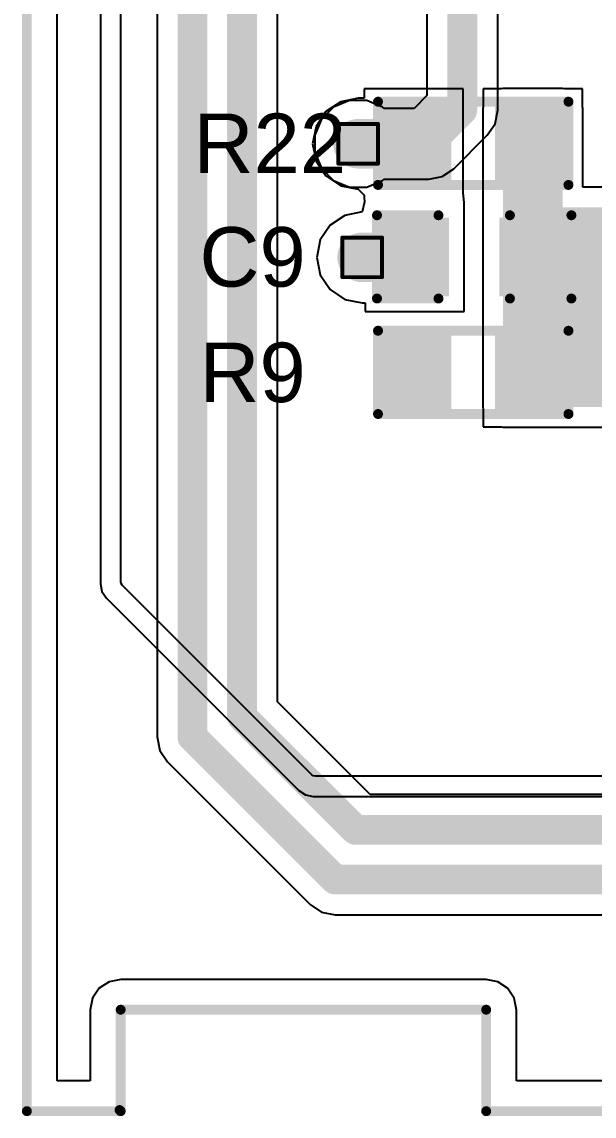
# Model space of a CAD drawing. Header units: inches. Extents: x -1 to 9.6, y 0 to 3.9.
# Drawn here: x -0.002 to 0.286, y -0.002 to 0.549 of the extents above; entities that cross this region are included whole.
import ezdxf

# ---------------------------------------------------------------- set-up
doc = ezdxf.new("R2010")
doc.units = ezdxf.units.IN
doc.header["$MEASUREMENT"] = 0
for name, color, linetype in [('Board Outline', 216, 'Continuous'), ('Bottom Layer', 5, 'Continuous'), ('Drill Drawing', 1, 'Continuous'), ('Top Layer', 1, 'Continuous'), ('Top Overlay', 2, 'Continuous'), ('Top Paste', 8, 'Continuous'), ('Top Solder', 216, 'Continuous'), ('Via Holes', 16, 'Continuous')]:
    doc.layers.add(name, color=color, linetype=linetype)
doc.styles.add('Arial', font='', dxfattribs={"height": 0.2})
doc.styles.get('Arial').set_extended_font_data('Arial')

# ---------------------------------------------------------------- blocks, each defined once
blk = doc.blocks.new('R___0603_16')
at = {"layer": 'Top Layer'}
for points in [[(-0.015, 0.0175), (-0.015, -0.0175), (-0.045, -0.0175), (-0.045, 0.0175)], [(0.045, 0.0175), (0.045, -0.0175), (0.015, -0.0175), (0.015, 0.0175)]]:
    blk.add_hatch(color=1, dxfattribs=at).paths.add_polyline_path(points)
at = {"layer": 'Top Paste'}
for points in [[(-0.015, 0.0175), (-0.015, -0.0175), (-0.045, -0.0175), (-0.045, 0.0175)], [(0.045, 0.0175), (0.045, -0.0175), (0.015, -0.0175), (0.015, 0.0175)]]:
    blk.add_hatch(color=8, dxfattribs=at).paths.add_polyline_path(points)
at = {"layer": 'Top Solder'}
for points in [[(-0.011, 0.0215), (-0.011, -0.0215), (-0.049, -0.0215), (-0.049, 0.0215)], [(0.049, 0.0215), (0.049, -0.0215), (0.011, -0.0215), (0.011, 0.0215)]]:
    blk.add_hatch(color=216, dxfattribs=at).paths.add_polyline_path(points)
at = {"layer": 'Top Overlay'}
for points in [[(-0.048, -0.021, 0.005, 0.005, 0), (-0.048, 0.021, 0.005, 0.005, 0)], [(-0.048, 0.021, 0.005, 0.005, 0), (0.048, 0.021, 0.005, 0.005, 0)], [(0.048, -0.021, 0.005, 0.005, 0), (0.048, 0.021, 0.005, 0.005, 0)], [(-0.048, -0.021, 0.005, 0.005, 0), (0.048, -0.021, 0.005, 0.005, 0)]]:
    blk.add_lwpolyline(points, format="xyseb", dxfattribs=at)
for points in [[(-0.04925, 0.021, 0.0025, 0.0025, 1), (-0.04675, 0.021, 0.0025, 0.0025, 1)], [(-0.04925, 0.021, 0.0025, 0.0025, 1), (-0.04675, 0.021, 0.0025, 0.0025, 1)], [(0.04675, 0.021, 0.0025, 0.0025, 1), (0.04925, 0.021, 0.0025, 0.0025, 1)], [(0.04675, 0.021, 0.0025, 0.0025, 1), (0.04925, 0.021, 0.0025, 0.0025, 1)], [(-0.04925, -0.021, 0.0025, 0.0025, 1), (-0.04675, -0.021, 0.0025, 0.0025, 1)], [(-0.04925, -0.021, 0.0025, 0.0025, 1), (-0.04675, -0.021, 0.0025, 0.0025, 1)], [(0.04675, -0.021, 0.0025, 0.0025, 1), (0.04925, -0.021, 0.0025, 0.0025, 1)], [(0.04675, -0.021, 0.0025, 0.0025, 1), (0.04925, -0.021, 0.0025, 0.0025, 1)]]:
    blk.add_lwpolyline(points, format="xyseb", close=True, dxfattribs=at)
blk = doc.blocks.new('R___0603_25')
at = {"layer": 'Top Layer'}
for points in [[(-0.015, 0.0175), (-0.015, -0.0175), (-0.045, -0.0175), (-0.045, 0.0175)], [(0.045, 0.0175), (0.045, -0.0175), (0.015, -0.0175), (0.015, 0.0175)]]:
    blk.add_hatch(color=1, dxfattribs=at).paths.add_polyline_path(points)
at = {"layer": 'Top Paste'}
for points in [[(-0.015, 0.0175), (-0.015, -0.0175), (-0.045, -0.0175), (-0.045, 0.0175)], [(0.045, 0.0175), (0.045, -0.0175), (0.015, -0.0175), (0.015, 0.0175)]]:
    blk.add_hatch(color=8, dxfattribs=at).paths.add_polyline_path(points)
at = {"layer": 'Top Solder'}
for points in [[(-0.011, 0.0215), (-0.011, -0.0215), (-0.049, -0.0215), (-0.049, 0.0215)], [(0.049, 0.0215), (0.049, -0.0215), (0.011, -0.0215), (0.011, 0.0215)]]:
    blk.add_hatch(color=216, dxfattribs=at).paths.add_polyline_path(points)
at = {"layer": 'Top Overlay'}
for points in [[(-0.048, 0.021, 0.005, 0.005, 0), (-0.048, -0.021, 0.005, 0.005, 0)], [(0.048, 0.021, 0.005, 0.005, 0), (-0.048, 0.021, 0.005, 0.005, 0)], [(0.048, 0.021, 0.005, 0.005, 0), (0.048, -0.021, 0.005, 0.005, 0)], [(0.048, -0.021, 0.005, 0.005, 0), (-0.048, -0.021, 0.005, 0.005, 0)]]:
    blk.add_lwpolyline(points, format="xyseb", dxfattribs=at)
for points in [[(-0.04925, 0.021, 0.0025, 0.0025, 1), (-0.04675, 0.021, 0.0025, 0.0025, 1)], [(-0.04925, 0.021, 0.0025, 0.0025, 1), (-0.04675, 0.021, 0.0025, 0.0025, 1)], [(0.04675, 0.021, 0.0025, 0.0025, 1), (0.04925, 0.021, 0.0025, 0.0025, 1)], [(0.04675, 0.021, 0.0025, 0.0025, 1), (0.04925, 0.021, 0.0025, 0.0025, 1)], [(-0.04925, -0.021, 0.0025, 0.0025, 1), (-0.04675, -0.021, 0.0025, 0.0025, 1)], [(-0.04925, -0.021, 0.0025, 0.0025, 1), (-0.04675, -0.021, 0.0025, 0.0025, 1)], [(0.04675, -0.021, 0.0025, 0.0025, 1), (0.04925, -0.021, 0.0025, 0.0025, 1)], [(0.04675, -0.021, 0.0025, 0.0025, 1), (0.04925, -0.021, 0.0025, 0.0025, 1)]]:
    blk.add_lwpolyline(points, format="xyseb", close=True, dxfattribs=at)
blk = doc.blocks.new('C___0603_43')
at = {"layer": 'Top Layer'}
for points in [[(-0.015, 0.0175), (-0.015, -0.0175), (-0.045, -0.0175), (-0.045, 0.0175)], [(0.045, 0.0175), (0.045, -0.0175), (0.015, -0.0175), (0.015, 0.0175)]]:
    blk.add_hatch(color=1, dxfattribs=at).paths.add_polyline_path(points)
at = {"layer": 'Top Paste'}
for points in [[(-0.015, 0.0175), (-0.015, -0.0175), (-0.045, -0.0175), (-0.045, 0.0175)], [(0.045, 0.0175), (0.045, -0.0175), (0.015, -0.0175), (0.015, 0.0175)]]:
    blk.add_hatch(color=8, dxfattribs=at).paths.add_polyline_path(points)
at = {"layer": 'Top Solder'}
for points in [[(-0.0126378, 0.0198622), (-0.0126378, -0.0198622), (-0.0473622, -0.0198622), (-0.0473622, 0.0198622)], [(0.0473622, 0.0198622), (0.0473622, -0.0198622), (0.0126378, -0.0198622), (0.0126378, 0.0198622)]]:
    blk.add_hatch(color=216, dxfattribs=at).paths.add_polyline_path(points)
at = {"layer": 'Top Overlay'}
for points in [[(-0.049, -0.021, 0.005, 0.005, 0), (-0.049, 0.021, 0.005, 0.005, 0)], [(-0.049, 0.021, 0.005, 0.005, 0), (-0.018, 0.021, 0.005, 0.005, 0)], [(0.018, 0.021, 0.005, 0.005, 0), (0.049, 0.021, 0.005, 0.005, 0)], [(0.049, -0.021, 0.005, 0.005, 0), (0.049, 0.021, 0.005, 0.005, 0)], [(-0.049, -0.021, 0.005, 0.005, 0), (-0.018, -0.021, 0.005, 0.005, 0)], [(0.018, -0.021, 0.005, 0.005, 0), (0.049, -0.021, 0.005, 0.005, 0)]]:
    blk.add_lwpolyline(points, format="xyseb", dxfattribs=at)
for points in [[(-0.05025, 0.021, 0.0025, 0.0025, 1), (-0.04775, 0.021, 0.0025, 0.0025, 1)], [(-0.05025, 0.021, 0.0025, 0.0025, 1), (-0.04775, 0.021, 0.0025, 0.0025, 1)], [(-0.01925, 0.021, 0.0025, 0.0025, 1), (-0.01675, 0.021, 0.0025, 0.0025, 1)], [(0.01675, 0.021, 0.0025, 0.0025, 1), (0.01925, 0.021, 0.0025, 0.0025, 1)], [(0.04775, 0.021, 0.0025, 0.0025, 1), (0.05025, 0.021, 0.0025, 0.0025, 1)], [(0.04775, 0.021, 0.0025, 0.0025, 1), (0.05025, 0.021, 0.0025, 0.0025, 1)], [(-0.05025, -0.021, 0.0025, 0.0025, 1), (-0.04775, -0.021, 0.0025, 0.0025, 1)], [(-0.05025, -0.021, 0.0025, 0.0025, 1), (-0.04775, -0.021, 0.0025, 0.0025, 1)], [(-0.01925, -0.021, 0.0025, 0.0025, 1), (-0.01675, -0.021, 0.0025, 0.0025, 1)], [(0.01675, -0.021, 0.0025, 0.0025, 1), (0.01925, -0.021, 0.0025, 0.0025, 1)], [(0.04775, -0.021, 0.0025, 0.0025, 1), (0.05025, -0.021, 0.0025, 0.0025, 1)], [(0.04775, -0.021, 0.0025, 0.0025, 1), (0.05025, -0.021, 0.0025, 0.0025, 1)]]:
    blk.add_lwpolyline(points, format="xyseb", close=True, dxfattribs=at)

msp = doc.modelspace()

# ---------------------------------------------------------------- hatches: boundary and pattern name
at = {"layer": 'Bottom Layer'}
h = msp.add_hatch(color=5, dxfattribs=at)
edge = h.paths.add_edge_path()
edge.add_arc((0.167, 0.488), 0.011811, 0, 360)
h = msp.add_hatch(color=5, dxfattribs=at)
edge = h.paths.add_edge_path()
edge.add_arc((0.1690357, 0.4307076), 0.011811, 0, 360)
at = {"layer": 'Top Layer'}
for points in [[(0.2400096, 0.3551765), (0.2700096, 0.3551765), (0.2700096, 0.5057323), (0.2400096, 0.5057323)], [(0.2400097, 0.3551765), (0.3721757, 0.3551765), (0.3721757, 0.4559489), (0.2400097, 0.4559489)]]:
    msp.add_hatch(color=1, dxfattribs=at).paths.add_polyline_path(points)
h = msp.add_hatch(color=1, dxfattribs=at)
edge = h.paths.add_edge_path()
edge.add_arc((0.167, 0.488), 0.011811, 0, 360)
h = msp.add_hatch(color=1, dxfattribs=at)
edge = h.paths.add_edge_path()
edge.add_arc((0.1690357, 0.4307076), 0.011811, 0, 360)
at = {"layer": 'Via Holes'}
h = msp.add_hatch(color=7, dxfattribs=at)
edge = h.paths.add_edge_path()
edge.add_arc((0.167, 0.488), 0.0059055, 0, 360)
h = msp.add_hatch(color=7, dxfattribs=at)
edge = h.paths.add_edge_path()
edge.add_arc((0.1690357, 0.4307076), 0.0059055, 0, 360)

# ---------------------------------------------------------------- linework, layer by layer
at = {"layer": 'Board Outline'}
for points in [[(5e-07, 5e-07, 0.005, 0.005, 0), (5e-07, 1.2830153, 0.005, 0.005, 0)], [(0.0472882, 5e-07, 0.005, 0.005, 0), (0.0472882, 0.051182, 0.005, 0.005, 0)], [(0.0472882, 0.051182, 0.005, 0.005, 0), (0.2315387, 0.051182, 0.005, 0.005, 0)], [(0.2315387, 5e-07, 0.005, 0.005, 0), (0.2315387, 0.051182, 0.005, 0.005, 0)], [(5e-07, 5e-07, 0.005, 0.005, 0), (0.0472882, 5e-07, 0.005, 0.005, 0)], [(0.0467385, 0.0005502, 0.005, 0.005, 0), (0.0472882, 5e-07, 0.005, 0.005, 0)], [(0.2315387, 5e-07, 0.005, 0.005, 0), (2.2112381, 5e-07, 0.005, 0.005, 0)]]:
    msp.add_lwpolyline(points, format="xyseb", dxfattribs=at)
for points in [[(0.0460382, 0.051182, 0.0025, 0.0025, 1), (0.0485382, 0.051182, 0.0025, 0.0025, 1)], [(0.0460382, 0.051182, 0.0025, 0.0025, 1), (0.0485382, 0.051182, 0.0025, 0.0025, 1)], [(0.2302887, 0.051182, 0.0025, 0.0025, 1), (0.2327887, 0.051182, 0.0025, 0.0025, 1)], [(0.2302887, 0.051182, 0.0025, 0.0025, 1), (0.2327887, 0.051182, 0.0025, 0.0025, 1)], [(-0.0012495, 5e-07, 0.0025, 0.0025, 1), (0.0012505, 5e-07, 0.0025, 0.0025, 1)], [(-0.0012495, 5e-07, 0.0025, 0.0025, 1), (0.0012505, 5e-07, 0.0025, 0.0025, 1)], [(0.0454885, 0.0005502, 0.0025, 0.0025, 1), (0.0479885, 0.0005502, 0.0025, 0.0025, 1)], [(0.0460382, 5e-07, 0.0025, 0.0025, 1), (0.0485382, 5e-07, 0.0025, 0.0025, 1)], [(0.0460382, 5e-07, 0.0025, 0.0025, 1), (0.0485382, 5e-07, 0.0025, 0.0025, 1)], [(0.0460382, 5e-07, 0.0025, 0.0025, 1), (0.0485382, 5e-07, 0.0025, 0.0025, 1)], [(0.2302887, 5e-07, 0.0025, 0.0025, 1), (0.2327887, 5e-07, 0.0025, 0.0025, 1)], [(0.2302887, 5e-07, 0.0025, 0.0025, 1), (0.2327887, 5e-07, 0.0025, 0.0025, 1)]]:
    msp.add_lwpolyline(points, format="xyseb", close=True, dxfattribs=at)
at = {"layer": 'Bottom Layer'}
for p, q in [((0.0152939, 0.0152939), (0.0152939, 1.2677219)), ((0.0656053, 0.9874777), (0.0656053, 0.1887816)), ((0.201656, 0.9034378), (0.201656, 0.512298)), ((0.2373416, 0.5049077), (0.2373416, 0.896047)), ((0.1262909, 0.2065277), (0.1262909, 0.6897006)), ((0.1626615, 0.509811), (0.1546451, 0.5064905)), ((0.1713385, 0.509811), (0.1626615, 0.509811)), ((0.1793549, 0.5064905), (0.1713385, 0.509811)), ((0.201656, 0.512298), (0.1952008, 0.5058428)), ((0.1546451, 0.5064905), (0.1485095, 0.5003549)), ((0.1800026, 0.5058428), (0.1793549, 0.5064905)), ((0.1952008, 0.5058428), (0.1800026, 0.5058428)), ((0.2359834, 0.498079), (0.2373417, 0.5049072)), ((0.2373417, 0.5049072), (0.2373416, 0.5049077)), ((0.1485095, 0.5003549), (0.145189, 0.4923385)), ((0.2321156, 0.4922904), (0.2359834, 0.498079)), ((0.145189, 0.4923385), (0.145189, 0.4836615)), ((0.2152084, 0.4753832), (0.2321156, 0.4922904)), ((0.145189, 0.4836615), (0.1485095, 0.4756451)), ((0.1485095, 0.4756451), (0.1546451, 0.4695095)), ((0.2094198, 0.4715154), (0.2152084, 0.4753832)), ((0.1546451, 0.4695095), (0.1626615, 0.466189)), ((0.1713385, 0.466189), (0.1793549, 0.4695095)), ((0.1793549, 0.4695095), (0.1800026, 0.4701572)), ((0.1800026, 0.4701572), (0.2025916, 0.4701572)), ((0.2025916, 0.4701572), (0.2094198, 0.4715154)), ((0.1626615, 0.466189), (0.1713385, 0.466189)), ((0.1731028, 0.1597157), (0.1262909, 0.2065277)), ((0.0656053, 0.1887816), (0.0669635, 0.1819534)), ((0.0669635, 0.1819534), (0.0708313, 0.1761648)), ((0.0708313, 0.1761648), (0.1427398, 0.1042564)), ((0.3546724, 0.1597157), (0.1731028, 0.1597157)), ((0.1427398, 0.1042564), (0.14274, 0.1042561)), ((0.14274, 0.1042561), (0.1485287, 0.1003883)), ((0.1485287, 0.1003883), (0.1553568, 0.09903)), ((0.1553568, 0.09903), (0.1553573, 0.0990301)), ((0.1553573, 0.0990301), (0.3298796, 0.0990301)), ((0.0472887, 0.0664754), (0.041436, 0.0653112)), ((0.2315382, 0.0664754), (0.0472887, 0.0664754)), ((0.2373909, 0.0653112), (0.2315382, 0.0664754)), ((0.0364743, 0.0619959), (0.033159, 0.0570342)), ((0.041436, 0.0653112), (0.0364743, 0.0619959)), ((0.2423526, 0.0619959), (0.2373909, 0.0653112)), ((0.2456679, 0.0570342), (0.2423526, 0.0619959)), ((0.033159, 0.0570342), (0.0319948, 0.0511815)), ((0.2468321, 0.0511815), (0.2456679, 0.0570342)), ((0.0319948, 0.0511815), (0.0319948, 0.0152939)), ((0.2468321, 0.0152939), (0.2468321, 0.0511815)), ((0.0319948, 0.0152939), (0.0152939, 0.0152939)), ((2.1959447, 0.0152939), (0.2468321, 0.0152939))]:
    msp.add_line(p, q, dxfattribs=at)
for points in [[(0.0834481, 0.1887816, 0.015, 0.015, 0), (0.0834481, 0.9874777, 0.015, 0.015, 0)], [(0.1084481, 0.1991369, 0.015, 0.015, 0), (0.1084481, 0.9771224, 0.015, 0.015, 0)], [(0.2194988, 0.5049072, 0.015, 0.015, 0), (0.2194988, 0.9034378, 0.015, 0.015, 0)], [(0.2025916, 0.488, 0.015, 0.015, 0), (0.2194988, 0.5049072, 0.015, 0.015, 0)], [(0.167, 0.488, 0.015, 0.015, 0), (0.2025916, 0.488, 0.015, 0.015, 0)], [(0.1084481, 0.1991369, 0.015, 0.015, 0), (0.1657121, 0.1418729, 0.015, 0.015, 0)], [(0.0834481, 0.1887816, 0.015, 0.015, 0), (0.1553568, 0.1168729, 0.015, 0.015, 0)], [(0.1657121, 0.1418729, 0.015, 0.015, 0), (0.3546724, 0.1418729, 0.015, 0.015, 0)], [(0.1553568, 0.1168729, 0.015, 0.015, 0), (0.3372704, 0.1168729, 0.015, 0.015, 0)]]:
    msp.add_lwpolyline(points, format="xyseb", dxfattribs=at)
for points in [[(0.2157488, 0.5049072, 0.0075, 0.0075, 1), (0.2232488, 0.5049072, 0.0075, 0.0075, 1)], [(0.2157488, 0.5049072, 0.0075, 0.0075, 1), (0.2232488, 0.5049072, 0.0075, 0.0075, 1)], [(0.16325, 0.488, 0.0075, 0.0075, 1), (0.17075, 0.488, 0.0075, 0.0075, 1)], [(0.1988416, 0.488, 0.0075, 0.0075, 1), (0.2063416, 0.488, 0.0075, 0.0075, 1)], [(0.1988416, 0.488, 0.0075, 0.0075, 1), (0.2063416, 0.488, 0.0075, 0.0075, 1)], [(0.1046981, 0.1991369, 0.0075, 0.0075, 1), (0.1121981, 0.1991369, 0.0075, 0.0075, 1)], [(0.1046981, 0.1991369, 0.0075, 0.0075, 1), (0.1121981, 0.1991369, 0.0075, 0.0075, 1)], [(0.0796981, 0.1887816, 0.0075, 0.0075, 1), (0.0871981, 0.1887816, 0.0075, 0.0075, 1)], [(0.0796981, 0.1887816, 0.0075, 0.0075, 1), (0.0871981, 0.1887816, 0.0075, 0.0075, 1)], [(0.1619621, 0.1418729, 0.0075, 0.0075, 1), (0.1694621, 0.1418729, 0.0075, 0.0075, 1)], [(0.1619621, 0.1418729, 0.0075, 0.0075, 1), (0.1694621, 0.1418729, 0.0075, 0.0075, 1)], [(0.1516068, 0.1168729, 0.0075, 0.0075, 1), (0.1591068, 0.1168729, 0.0075, 0.0075, 1)], [(0.1516068, 0.1168729, 0.0075, 0.0075, 1), (0.1591068, 0.1168729, 0.0075, 0.0075, 1)]]:
    msp.add_lwpolyline(points, format="xyseb", close=True, dxfattribs=at)
at = {"layer": 'Drill Drawing'}
for points in [[(0.157, 0.498, 0.002, 0.002, 0), (0.177, 0.498, 0.002, 0.002, 0)], [(0.157, 0.478, 0.002, 0.002, 0), (0.157, 0.498, 0.002, 0.002, 0)], [(0.177, 0.478, 0.002, 0.002, 0), (0.177, 0.498, 0.002, 0.002, 0)], [(0.157, 0.478, 0.002, 0.002, 0), (0.177, 0.478, 0.002, 0.002, 0)], [(0.1590357, 0.4407076, 0.002, 0.002, 0), (0.1790357, 0.4407076, 0.002, 0.002, 0)], [(0.1590357, 0.4207076, 0.002, 0.002, 0), (0.1590357, 0.4407076, 0.002, 0.002, 0)], [(0.1790357, 0.4207076, 0.002, 0.002, 0), (0.1790357, 0.4407076, 0.002, 0.002, 0)], [(0.1590357, 0.4207076, 0.002, 0.002, 0), (0.1790357, 0.4207076, 0.002, 0.002, 0)]]:
    msp.add_lwpolyline(points, format="xyseb", dxfattribs=at)
for points in [[(0.1565, 0.498, 0.001, 0.001, 1), (0.1575, 0.498, 0.001, 0.001, 1)], [(0.1565, 0.498, 0.001, 0.001, 1), (0.1575, 0.498, 0.001, 0.001, 1)], [(0.1765, 0.498, 0.001, 0.001, 1), (0.1775, 0.498, 0.001, 0.001, 1)], [(0.1765, 0.498, 0.001, 0.001, 1), (0.1775, 0.498, 0.001, 0.001, 1)], [(0.1565, 0.478, 0.001, 0.001, 1), (0.1575, 0.478, 0.001, 0.001, 1)], [(0.1565, 0.478, 0.001, 0.001, 1), (0.1575, 0.478, 0.001, 0.001, 1)], [(0.1765, 0.478, 0.001, 0.001, 1), (0.1775, 0.478, 0.001, 0.001, 1)], [(0.1765, 0.478, 0.001, 0.001, 1), (0.1775, 0.478, 0.001, 0.001, 1)], [(0.1585357, 0.4407076, 0.001, 0.001, 1), (0.1595357, 0.4407076, 0.001, 0.001, 1)], [(0.1585357, 0.4407076, 0.001, 0.001, 1), (0.1595357, 0.4407076, 0.001, 0.001, 1)], [(0.1785357, 0.4407076, 0.001, 0.001, 1), (0.1795357, 0.4407076, 0.001, 0.001, 1)], [(0.1785357, 0.4407076, 0.001, 0.001, 1), (0.1795357, 0.4407076, 0.001, 0.001, 1)], [(0.1585357, 0.4207076, 0.001, 0.001, 1), (0.1595357, 0.4207076, 0.001, 0.001, 1)], [(0.1585357, 0.4207076, 0.001, 0.001, 1), (0.1595357, 0.4207076, 0.001, 0.001, 1)], [(0.1785357, 0.4207076, 0.001, 0.001, 1), (0.1795357, 0.4207076, 0.001, 0.001, 1)], [(0.1785357, 0.4207076, 0.001, 0.001, 1), (0.1795357, 0.4207076, 0.001, 0.001, 1)]]:
    msp.add_lwpolyline(points, format="xyseb", close=True, dxfattribs=at)
at = {"layer": 'Top Layer'}
for p, q in [((0.0152939, 0.0152939), (0.0152939, 1.2677219)), ((0.0370923, 0.9725159), (0.0370924, 0.2660405)), ((0.0472883, 0.2670447), (0.0472882, 0.9715118)), ((0.2200096, 0.5157324), (0.1700096, 0.5157324)), ((0.1700096, 0.5157324), (0.1700096, 0.5109408)), ((0.2200096, 0.4634401), (0.2200096, 0.5157324)), ((0.2390247, 0.5157324), (0.2300096, 0.5157324)), ((0.2300096, 0.5157324), (0.2300096, 0.5067173)), ((0.2400096, 0.5159283), (0.2390247, 0.5157324)), ((0.2700096, 0.5159283), (0.2400096, 0.5159283)), ((0.2709945, 0.5157324), (0.2700096, 0.5159283)), ((0.2800096, 0.5157324), (0.2709945, 0.5157324)), ((0.2800096, 0.5067173), (0.2800096, 0.5157324)), ((0.1582209, 0.5091945), (0.1507784, 0.5042216)), ((0.167, 0.5109408), (0.1582209, 0.5091945)), ((0.1700096, 0.5109408), (0.167, 0.5109408)), ((0.1507784, 0.5042216), (0.1458055, 0.4967791)), ((0.2300096, 0.5067173), (0.2298137, 0.5057324)), ((0.2298137, 0.5057324), (0.2298137, 0.3551765)), ((0.2802055, 0.5057324), (0.2800096, 0.5067173)), ((0.2802055, 0.4661449), (0.2802055, 0.5057324)), ((0.1458055, 0.4967791), (0.1440592, 0.488)), ((0.1440592, 0.488), (0.1458055, 0.4792209)), ((0.1458055, 0.4792209), (0.1507784, 0.4717784)), ((0.1507784, 0.4717784), (0.1582209, 0.4668055)), ((0.1582209, 0.4668055), (0.1669999, 0.4650592)), ((0.1669999, 0.4650592), (0.1700095, 0.4620495)), ((0.3721758, 0.4661449), (0.2802055, 0.4661449)), ((0.1702237, 0.4586485), (0.1690356, 0.4536484)), ((0.1700095, 0.4620495), (0.1700095, 0.4607324)), ((0.1700095, 0.4607324), (0.1702237, 0.4586485)), ((0.2200096, 0.4632356), (0.2200096, 0.4634401)), ((0.2205025, 0.45844), (0.2200096, 0.4632356)), ((0.2205024, 0.4559364), (0.2205025, 0.45844)), ((0.1690356, 0.4536484), (0.1602566, 0.4519021)), ((0.2205024, 0.40344), (0.2205024, 0.4559364)), ((0.1602566, 0.4519021), (0.1528141, 0.4469292)), ((0.1528141, 0.4469292), (0.1478412, 0.4394867)), ((0.1478412, 0.4394867), (0.1460949, 0.4307076)), ((0.1460949, 0.4307076), (0.1478412, 0.4219285)), ((0.1478412, 0.4219285), (0.1528141, 0.414486)), ((0.1528141, 0.414486), (0.1602566, 0.4095131)), ((0.1602566, 0.4095131), (0.1690357, 0.4077668)), ((0.1690357, 0.4077668), (0.1705024, 0.4077668)), ((0.1705024, 0.4077668), (0.1705024, 0.40344)), ((0.1705024, 0.40344), (0.2205024, 0.40344)), ((0.2298137, 0.3551765), (0.2300097, 0.3541911)), ((0.2300097, 0.3541911), (0.2300097, 0.3451765)), ((0.2300097, 0.3451765), (0.2390247, 0.3451765)), ((0.2390247, 0.3451765), (0.2400096, 0.3449806)), ((0.2400096, 0.3449806), (0.3721758, 0.3449806)), ((0.0370924, 0.2660405), (0.0378685, 0.2621387)), ((0.0474729, 0.2661169), (0.0472883, 0.2670447)), ((0.0479983, 0.2653305), (0.0474729, 0.2661169)), ((0.143618, 0.1697097), (0.0479983, 0.2653305)), ((0.0378685, 0.2621387), (0.0400787, 0.2588309)), ((0.0400787, 0.2588309), (0.1371182, 0.1617904)), ((0.1444045, 0.1691842), (0.143618, 0.1697097)), ((0.145332, 0.1689997), (0.1444045, 0.1691842)), ((0.1759553, 0.1689997), (0.145332, 0.1689997)), ((0.3573448, 0.1689997), (0.1759553, 0.1689997)), ((0.1371182, 0.1617904), (0.1371184, 0.1617901)), ((0.1371184, 0.1617901), (0.1404261, 0.1595799)), ((0.1404261, 0.1595799), (0.1443279, 0.1588038)), ((0.1443279, 0.1588038), (0.3573448, 0.1588038)), ((0.0472887, 0.0664754), (0.041436, 0.0653112)), ((0.2315382, 0.0664754), (0.0472887, 0.0664754)), ((0.2373909, 0.0653112), (0.2315382, 0.0664754)), ((0.0364743, 0.0619959), (0.033159, 0.0570342)), ((0.041436, 0.0653112), (0.0364743, 0.0619959)), ((0.2423526, 0.0619959), (0.2373909, 0.0653112)), ((0.2456679, 0.0570342), (0.2423526, 0.0619959)), ((0.033159, 0.0570342), (0.0319948, 0.0511815)), ((0.2468321, 0.0511815), (0.2456679, 0.0570342)), ((0.0319948, 0.0511815), (0.0319948, 0.0152939)), ((0.2468321, 0.0152939), (0.2468321, 0.0511815)), ((0.0319948, 0.0152939), (0.0152939, 0.0152939)), ((2.1959447, 0.0152939), (0.2468321, 0.0152939))]:
    msp.add_line(p, q, dxfattribs=at)
for points in [[(0.167, 0.488, 0.025, 0.025, 0), (0.1947056, 0.488, 0.025, 0.025, 0)], [(0.1947056, 0.488, 0.025, 0.025, 0), (0.1947414, 0.4879642, 0.025, 0.025, 0)], [(0.1690357, 0.4307076, 0.025, 0.025, 0), (0.19527, 0.4307076, 0.025, 0.025, 0)]]:
    msp.add_lwpolyline(points, format="xyseb", dxfattribs=at)
for points in [[(0.16075, 0.488, 0.0125, 0.0125, 1), (0.17325, 0.488, 0.0125, 0.0125, 1)], [(0.1884556, 0.488, 0.0125, 0.0125, 1), (0.2009556, 0.488, 0.0125, 0.0125, 1)], [(0.1884556, 0.488, 0.0125, 0.0125, 1), (0.2009556, 0.488, 0.0125, 0.0125, 1)], [(0.1884914, 0.4879642, 0.0125, 0.0125, 1), (0.2009914, 0.4879642, 0.0125, 0.0125, 1)], [(0.1627857, 0.4307076, 0.0125, 0.0125, 1), (0.1752857, 0.4307076, 0.0125, 0.0125, 1)], [(0.18902, 0.4307076, 0.0125, 0.0125, 1), (0.20152, 0.4307076, 0.0125, 0.0125, 1)]]:
    msp.add_lwpolyline(points, format="xyseb", close=True, dxfattribs=at)

# ---------------------------------------------------------------- block references
for name, p in [('R___0603_16', (0.2250096, 0.4882324)), ('C___0603_43', (0.2255024, 0.43094))]:
    msp.add_blockref(name, p)
at = {"rotation": 180}
msp.add_blockref('R___0603_25', (0.2250097, 0.3726765), dxfattribs=at)

# ---------------------------------------------------------------- texts
at = {"layer": 'Top Overlay', "style": 'Arial'}
for s, p in [('R22', (0.084013, 0.4732373)), ('C9', (0.0870081, 0.4159385)), ('R9', (0.0870081, 0.3576814))]:
    msp.add_text(s, height=0.03, dxfattribs=at).set_placement(p)

doc.saveas('drawing.dxf')
